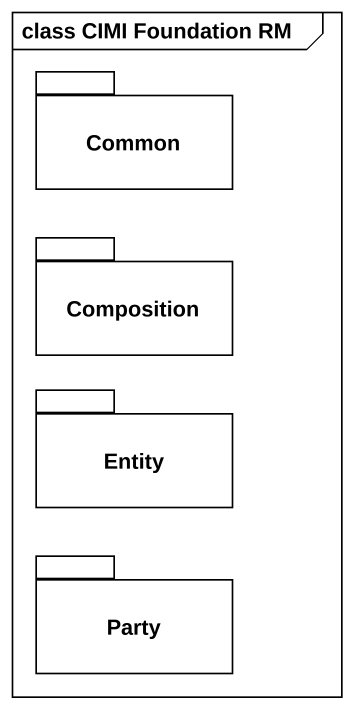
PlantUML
@startuml
mainframe class CIMI Foundation RM
package Common {
}
package Composition {
}
package "Entity" as Entity_ {
}
package Party {
}
@enduml
